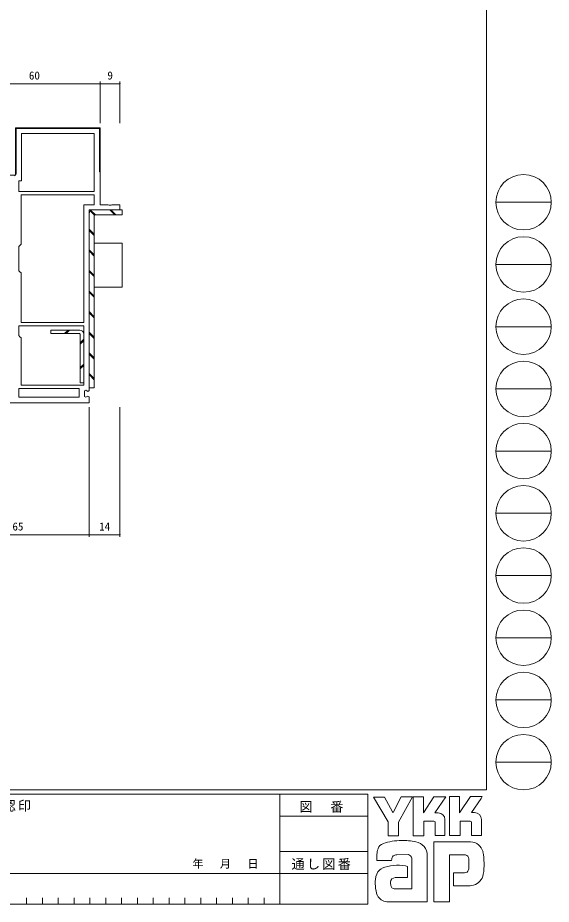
# Model space of a CAD drawing. Units: millimetres, scale not verified. Extents: x -594 to 539, y -420 to 386.
# Drawn here: x 296.7 to 539.5, y -420 to -17 of the extents above; entities that cross this region are included whole.
import ezdxf
from ezdxf.enums import TextEntityAlignment as Align

# ---------------------------------------------------------------- set-up
doc = ezdxf.new("R2010")
doc.units = ezdxf.units.MM
doc.header["$LTSCALE"] = 2
for name, color, linetype, lineweight in [('0-1_YKK_ZWAK', 7, 'Continuous', 9), ('0-4_YKK_D', 6, 'Continuous', 9), ('0-6_YKK_13', 4, 'Continuous', 9), ('0-7_YKK_11', 7, 'Continuous', 9)]:
    doc.layers.add(name, color=color, linetype=linetype, lineweight=lineweight)
doc.styles.add('ＭＳ ゴシック', font='')
doc.styles.get('ＭＳ ゴシック').set_extended_font_data('MS Gothic')

msp = doc.modelspace()

# ---------------------------------------------------------------- linework, layer by layer
at = {"layer": '0-1_YKK_ZWAK'}
for p, q in [((510, 382), (510, -368)), ((514.252, -100.88), (539.452, -100.88)), ((514.252, -129.16), (539.452, -129.16)), ((514.252, -157.44), (539.452, -157.44)), ((514.252, -185.72), (539.452, -185.72)), ((514.252, -214), (539.452, -214)), ((514.252, -242.28), (539.452, -242.28)), ((514.252, -270.56), (539.452, -270.56)), ((514.252, -298.84), (539.452, -298.84)), ((514.252, -327.12), (539.452, -327.12)), ((514.252, -355.4), (539.452, -355.4)), ((510, -368), (-590, -368)), ((456, -370), (-590, -370)), ((416, -370), (416, -420)), ((456, -370), (456, -420)), ((458.624, -371.294), (463.644, -371.294)), ((465.188, -382.569), (458.624, -371.294)), ((471.194, -371.14), (467.544, -378.245)), ((476.657, -388.902), (476.657, -371.178)), ((493.106, -371.024), (497.778, -371.024)), ((493.106, -388.748), (493.106, -371.024)), ((502.682, -371.024), (508.088, -371.024)), ((507.548, -371.951), (503.088, -378.322)), ((508.088, -371.024), (507.548, -371.951)), ((487.97, -378.438), (486.486, -378.438)), ((504.572, -378.322), (503.088, -378.322)), ((416, -380), (456, -380)), ((485.963, -382.26), (481.406, -382.26)), ((491.06, -381.527), (491.06, -388.786)), ((497.971, -382.222), (497.971, -388.748)), ((502.528, -382.222), (497.971, -382.222)), ((503.146, -382.453), (502.528, -382.222)), ((503.146, -388.709), (503.146, -382.453)), ((507.663, -381.527), (507.663, -388.709)), ((497.971, -388.748), (493.106, -388.748)), ((503.146, -388.637), (503.218, -388.709)), ((507.663, -388.709), (503.146, -388.709)), ((502.605, -391.566), (486.04, -391.566)), ((486.04, -391.566), (486.04, -418.866)), ((416, -395.999), (456, -395.999)), ((460.169, -400.1), (460.169, -397.344)), ((474.494, -397.436), (469.212, -397.536)), ((483.028, -397.976), (483.028, -418.828)), ((493.222, -397.513), (499.863, -397.513)), ((493.222, -418.866), (493.222, -397.513)), ((466.81, -400.1), (460.169, -400.1)), ((476.039, -412.958), (476.039, -399.057)), ((501.962, -399.652), (501.987, -403.415)), ((272, -406), (416, -406)), ((456, -405.999), (416, -405.999)), ((494.96, -405.699), (494.96, -411.607)), ((500.018, -405.699), (494.96, -405.699)), ((474.108, -407.9), (468.402, -407.907)), ((468.007, -412.958), (476.039, -412.958)), ((475.421, -412.958), (475.923, -412.958)), ((476.039, -412.957), (476.04, -412.958)), ((494.96, -411.607), (502.566, -411.607)), ((502.566, -411.607), (504.111, -411.259)), ((300.8, -417), (300.8, -420)), ((308, -417), (308, -420)), ((315.2, -417), (315.2, -420)), ((322.4, -417), (322.4, -420)), ((329.6, -417), (329.6, -420)), ((336.8, -417), (336.8, -420)), ((344, -417), (344, -420)), ((351.2, -417), (351.2, -420)), ((358.4, -417), (358.4, -420)), ((365.6, -417), (365.6, -420)), ((372.8, -417), (372.8, -420)), ((380, -417), (380, -420)), ((387.2, -417), (387.2, -420)), ((394.4, -417), (394.4, -420)), ((401.6, -417), (401.6, -420)), ((408.8, -417), (408.8, -420)), ((466.81, -418.944), (464.686, -418.944)), ((482.564, -418.905), (466.81, -418.944)), ((483.028, -418.828), (482.564, -418.905)), ((-590, -420), (456, -420))]:
    msp.add_line(p, q, dxfattribs=at)
for points in [[(463.644, -371.294), (467.235, -378.013), (467.544, -378.245)], [(471.194, -371.14), (476.374, -371.14), (469.899, -382.608)], [(476.657, -371.178), (481.252, -371.178), (481.252, -378.462), (486.078, -371.101)], [(486.078, -371.101), (491.543, -371.101), (486.486, -378.438)], [(497.778, -371.024), (497.778, -378.441), (502.682, -371.024)], [(469.899, -382.608), (469.899, -388.941), (465.188, -388.941), (465.188, -382.569)], [(481.406, -382.26), (481.406, -388.902), (476.657, -388.902)], [(491.06, -388.786), (486.58, -388.786), (486.58, -382.492), (485.963, -382.26)], [(473.104, -402.533), (474.108, -402.764), (474.108, -407.9)], [(486.04, -418.866), (492.102, -418.866), (493.222, -418.866)]]:
    msp.add_lwpolyline(points, dxfattribs=at)
for centre in [(526.852, -100.88), (526.852, -129.16), (526.852, -157.44), (526.852, -185.72), (526.852, -214), (526.852, -242.28), (526.852, -270.56), (526.852, -298.84), (526.852, -327.12), (526.852, -355.4)]:
    msp.add_circle(centre, 12.6, dxfattribs=at)
for centre, radius, start, end in [((487.97, -381.527), 3.089, 0.00165, 89.99603), ((504.572, -381.411), 3.089, 0.00165, 89.99603), ((467.37, -397.379), 7.196, 158.41083, 179.71774), ((464.009, -395.793), 3.491, 109.02126, 161.51263), ((471.317, -416.287), 25.257, 89.89165, 109.30847), ((472.059, -420.662), 29.64, 78.78009, 91.46938), ((476.758, -397.852), 6.355, 40.66422, 80.31693), ((476.441, -397.836), 6.588, 358.78058, 38.76563), ((502.388, -397.772), 6.202, 14.44571, 87.08746), ((469.822, -400.01), 3.013, 138.46381, 181.71359), ((469.021, -399.958), 2.43, 85.50551, 126.78038), ((473.794, -399.649), 2.321, 14.75519, 72.44994), ((500.093, -399.256), 1.756, 16.43123, 96.91661), ((496.759, -400.297), 5.248, 4.93422, 17.03551), ((479.094, -401.696), 29.8, 350.99026, 10.67624), ((469.601, -421.22), 19.013, 79.38097, 112.05824), ((465.181, -408.468), 5.583, 121.8271, 169.08475), ((500.019, -403.834), 1.865, 269.95467, 342.90144), ((496.728, -402.916), 5.281, 343.6902, 354.75362), ((502.479, -405.35), 6.13, 285.4429, 349.90448), ((475.213, -410.564), 15.832, 168.76372, 199.80078), ((469.689, -410.469), 3.384, 171.08202, 216.71922), ((468.414, -409.97), 2.064, 90.33952, 178.03638), ((468.357, -410.807), 2.18, 230.97279, 260.7549), ((465.2, -413.489), 5.461, 207.31435, 263.59464)]:
    msp.add_arc(centre, radius, start, end, dxfattribs=at)
at = {"layer": '0-4_YKK_D'}
for p, q in [((334.243, -46.998), (274.243, -46.998)), ((334.243, -64.998), (334.243, -45.998)), ((334.243, -64.998), (334.243, -45.998)), ((343.243, -46.998), (334.243, -46.998)), ((343.243, -64.998), (343.243, -45.998)), ((329.243, -193.998), (329.243, -252.998)), ((329.243, -193.998), (329.243, -252.998)), ((343.243, -193.998), (343.243, -252.998)), ((264.243, -251.998), (329.243, -251.998)), ((329.243, -251.998), (343.243, -251.998))]:
    msp.add_line(p, q, dxfattribs=at)
for centre, start, end in [((334.243, -46.998), 0, 180), ((334.243, -46.998), 0, 180), ((334.243, -46.998), 180, 0), ((334.243, -46.998), 180, 0), ((343.243, -46.998), 0, 180), ((343.243, -46.998), 180, 0), ((329.243, -251.998), 0, 180), ((329.243, -251.998), 0, 180), ((329.243, -251.998), 180, 0), ((329.243, -251.998), 180, 0), ((343.243, -251.998), 0, 180), ((343.243, -251.998), 180, 0)]:
    msp.add_arc(centre, 0.106, start, end, dxfattribs=at)
at = {"layer": '0-6_YKK_13'}
for p, q in [((330.063, -104.588), (332.074, -106.598)), ((331.043, -104.298), (344.243, -104.298)), ((338.612, -104.298), (340.912, -106.598)), ((339.143, -104.298), (341.443, -106.598)), ((344.243, -106.598), (344.243, -104.298)), ((329.243, -185.298), (329.243, -106.098)), ((329.77, -104.826), (331.631, -106.686)), ((331.543, -185.298), (331.543, -106.898)), ((344.243, -106.598), (331.843, -106.598)), ((329.243, -113.137), (331.543, -115.437)), ((329.243, -113.668), (331.543, -115.968)), ((331.543, -119.498), (344.243, -119.498)), ((329.243, -122.506), (331.543, -124.806)), ((329.243, -123.037), (331.543, -125.337)), ((329.243, -131.875), (331.543, -134.175)), ((329.243, -132.406), (331.543, -134.706)), ((329.243, -141.244), (331.543, -143.544)), ((329.243, -141.775), (331.543, -144.075)), ((329.243, -150.613), (331.543, -152.913)), ((329.243, -151.144), (331.543, -153.444)), ((311.743, -160.596), (311.743, -158.996)), ((324.943, -158.996), (311.743, -158.996)), ((324.843, -160.596), (311.743, -160.596)), ((318.084, -160.596), (319.684, -158.996)), ((318.721, -160.596), (320.32, -158.996)), ((325.143, -182.998), (325.143, -160.896)), ((329.243, -159.983), (331.543, -162.283)), ((329.243, -160.513), (331.543, -162.813)), ((325.143, -164.78), (326.743, -163.18)), ((325.143, -165.416), (326.743, -163.816)), ((329.243, -169.352), (331.543, -171.652)), ((329.243, -169.883), (331.543, -172.183)), ((325.143, -176.023), (326.743, -174.423)), ((325.143, -176.659), (326.743, -175.059)), ((329.243, -178.721), (331.543, -181.021)), ((329.243, -179.252), (331.543, -181.552)), ((329.243, -185.298), (331.543, -185.298))]:
    msp.add_line(p, q, dxfattribs=at)
for points in [[(331.543, -139.498), (344.243, -139.498), (344.243, -119.498)], [(325.143, -182.998), (326.743, -182.998), (326.743, -160.796)]]:
    msp.add_lwpolyline(points, dxfattribs=at)
for centre, radius, start, end in [((331.043, -106.098), 1.8, 90, 180), ((331.843, -106.898), 0.3, 90, 180), ((324.843, -160.896), 0.3, 0, 90), ((324.943, -160.796), 1.8, 0, 90)]:
    msp.add_arc(centre, radius, start, end, dxfattribs=at)
at = {"layer": '0-7_YKK_11'}
for p, q in [((297.988, -66.998), (297.688, -67.298)), ((300.817, -66.998), (300.516, -67.298)), ((303.645, -66.998), (303.345, -67.298)), ((306.473, -66.998), (306.173, -67.298)), ((309.302, -66.998), (309.002, -67.298)), ((312.13, -66.998), (311.83, -67.298)), ((314.959, -66.998), (314.659, -67.298)), ((317.787, -66.998), (317.487, -67.298)), ((320.616, -66.998), (320.315, -67.298)), ((323.444, -66.998), (323.144, -67.298)), ((326.272, -66.998), (325.972, -67.298)), ((329.101, -66.998), (328.801, -67.298)), ((331.929, -66.998), (331.629, -67.298)), ((334.243, -67.513), (333.943, -67.813)), ((334.243, -67.498), (334.243, -86.998)), ((334.243, -70.342), (333.943, -70.642)), ((334.243, -73.17), (333.943, -73.47)), ((334.243, -75.998), (333.943, -76.298)), ((334.243, -78.827), (333.943, -79.127)), ((334.243, -81.655), (333.943, -81.955)), ((334.243, -84.484), (333.943, -84.784)), ((331.543, -95.998), (297.243, -95.998)), ((326.743, -155.498), (326.743, -101.998)), ((326.743, -156.998), (297.243, -156.998)), ((324.643, -189.498), (297.243, -189.498))]:
    msp.add_line(p, q, dxfattribs=at)
for points in [[(266.743, -91.348), (266.743, -89.998), (265.743, -89.998), (265.743, -88.498), (295.743, -88.498), (295.743, -66.998), (334.243, -66.998), (334.243, -101.998), (337.877, -101.998), (338.31, -102.248), (339.176, -102.248), (339.609, -101.998), (343.243, -101.998), (343.243, -104.298), (329.243, -104.298)], [(334.243, -86.998), (333.943, -86.998), (333.943, -67.298), (296.043, -67.298), (296.043, -87.998), (295.243, -88.798)], [(329.243, -104.298), (329.243, -186.476), (328.679, -186.839), (327.706, -186.257), (327.143, -186.62), (327.143, -189.176), (327.706, -189.539), (328.679, -188.957), (329.243, -189.32), (329.243, -191.998), (264.243, -191.998)]]:
    msp.add_lwpolyline(points, dxfattribs=at)
for points in [[(331.543, -95.998), (297.243, -95.998), (297.243, -91.198), (298.443, -91.198), (298.443, -69.698), (331.543, -69.698)], [(326.743, -155.498), (326.743, -101.998), (331.543, -101.998), (331.543, -97.498), (298.243, -97.498), (298.243, -119.998), (297.743, -120.498), (297.243, -120.998), (297.243, -131.998), (297.743, -132.498), (298.243, -132.998), (298.243, -155.498)], [(326.743, -156.998), (297.243, -156.998), (297.243, -161.498), (297.743, -161.998), (298.243, -162.498), (298.243, -183.998), (326.743, -183.998)], [(324.643, -189.498), (297.243, -189.498), (297.243, -185.498), (324.643, -185.498)]]:
    msp.add_lwpolyline(points, close=True, dxfattribs=at)

# ---------------------------------------------------------------- texts
at = {"layer": '0-1_YKK_ZWAK', "color": 4, "style": 'ＭＳ ゴシック'}
msp.add_text('年   月   日', height=3.666, dxfattribs=at).set_placement((376.252, -404.527), align=Align.BOTTOM_LEFT)
at = {"layer": '0-1_YKK_ZWAK', "char_height": 4.399, "attachment_point": 7, "style": 'ＭＳ ゴシック'}
for s, insert in [('\\T1.17;御承認印', (275.81, -377.904)), ('\\T1.17;図\u3000番', (424.854, -378.374)), ('\\T1.17;通し図番', (421.255, -404.406))]:
    msp.add_mtext(s, dxfattribs=dict(at, insert=insert))
at = {"layer": '0-4_YKK_D', "color": 4, "style": 'ＭＳ ゴシック'}
for s, p in [('60', (301.843, -46.198)), ('9', (337.543, -46.198)), ('65', (294.343, -251.198)), ('14', (333.805, -251.198))]:
    msp.add_text(s, height=3.666, dxfattribs=at).set_placement(p, align=Align.BOTTOM_LEFT)

doc.saveas('drawing.dxf')
